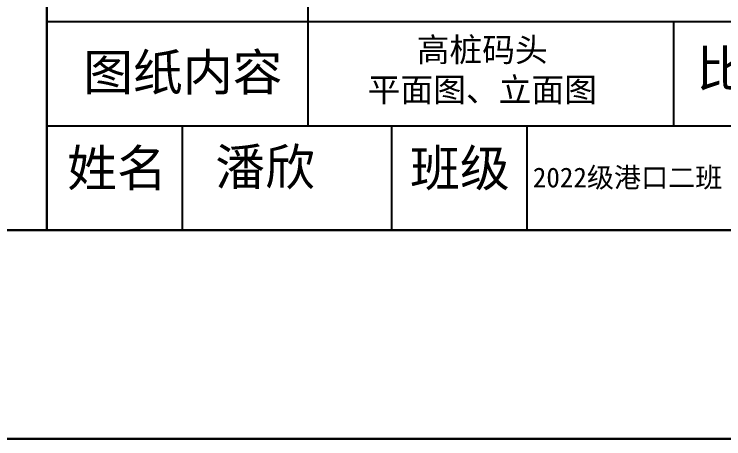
# Model space of a CAD drawing. Header units: millimetres. Extents: x 0 to 85187, y 0 to 59400.
# Drawn here: x 66687 to 73483, y 0 to 4070 of the extents above; entities that cross this region are included whole.
import ezdxf

# ---------------------------------------------------------------- set-up
doc = ezdxf.new("R2010")
doc.units = ezdxf.units.MM
doc.layers.add('外框线', color=7, linetype='Continuous', lineweight=30)
doc.layers.add('标准', color=7, linetype='Continuous')
doc.styles.add('Annotative', font='arial.ttf')

msp = doc.modelspace()

# ---------------------------------------------------------------- linework, layer by layer
at = {"layer": '外框线'}
for p, q in [((67000, 2000), (67000, 7000)), ((2000, 2000), (82000, 2000)), ((82000, 2000), (67000, 2000)), ((0, 0), (84000, 0)), ((0, 0), (84000, 0))]:
    msp.add_line(p, q, dxfattribs=at)
at = {"layer": '标准'}
for p, q in [((67000, 5000), (67000, 4000)), ((69500, 5000), (69500, 3000)), ((67000, 4000), (82000, 4000)), ((67000, 4000), (67000, 3000)), ((69500, 4000), (73000, 4000)), ((73000, 4000), (73000, 3000)), ((67000, 3000), (82000, 3000)), ((67000, 3000), (68500, 3000)), ((68300, 2000), (68300, 3000)), ((68300, 3000), (70300, 3000)), ((70000, 3000), (71500, 3000)), ((70300, 3000), (70300, 2000)), ((71600, 2000), (71600, 3000)), ((71600, 3000), (73600, 3000)), ((73000, 3000), (74500, 3000)), ((73000, 3000), (75000, 3000)), ((67000, 2000), (68300, 2000)), ((68500, 2000), (70000, 2000)), ((68500, 2000), (70500, 2000)), ((70300, 2000), (71600, 2000)), ((71500, 2000), (73000, 2000))]:
    msp.add_line(p, q, dxfattribs=at)

# ---------------------------------------------------------------- texts
at = {"layer": '标准', "attachment_point": 1, "style": 'Annotative'}
for s, width, gutter_width, insert, char_height in [('{\\fFangSong|b1|i0|c134|p49;   高桩码头\\P平面图、立面图}', 10095.107, 2250, (70072.5, 3844.4), 230), ('{\\fFangSong|b1|i0|c134|p49;图纸内容}', 4583.323, 2250, (67347.3, 3688.4), 350), ('{\\fFangSong|b1|i0|c134|p49;比例尺}', 4583.323, 2250, (73222.2, 3723.4), 350), ('{\\fFangSong|b1|i0|c134|p49;姓名}', 4583.323, 2250, (67194.5, 2769.8), 350), ('{\\fFangSong|b1|i0|c134|p49;潘欣}', 4583.323, 2250, (68612.2, 2780.2), 350), ('{\\fFangSong|b1|i0|c134|p49;班级}', 4583.323, 2250, (70478.4, 2769.8), 350), ('{\\fFangSong|b1|i0|c134|p49;2022级港口二班}', 2491.743, 1223.2, (71654.2, 2600.2), 190.279)]:
    msp.add_mtext_dynamic_manual_height_columns(s, width=width, gutter_width=gutter_width, heights=[0], dxfattribs=dict(at, insert=insert, char_height=char_height))

doc.saveas('drawing.dxf')
